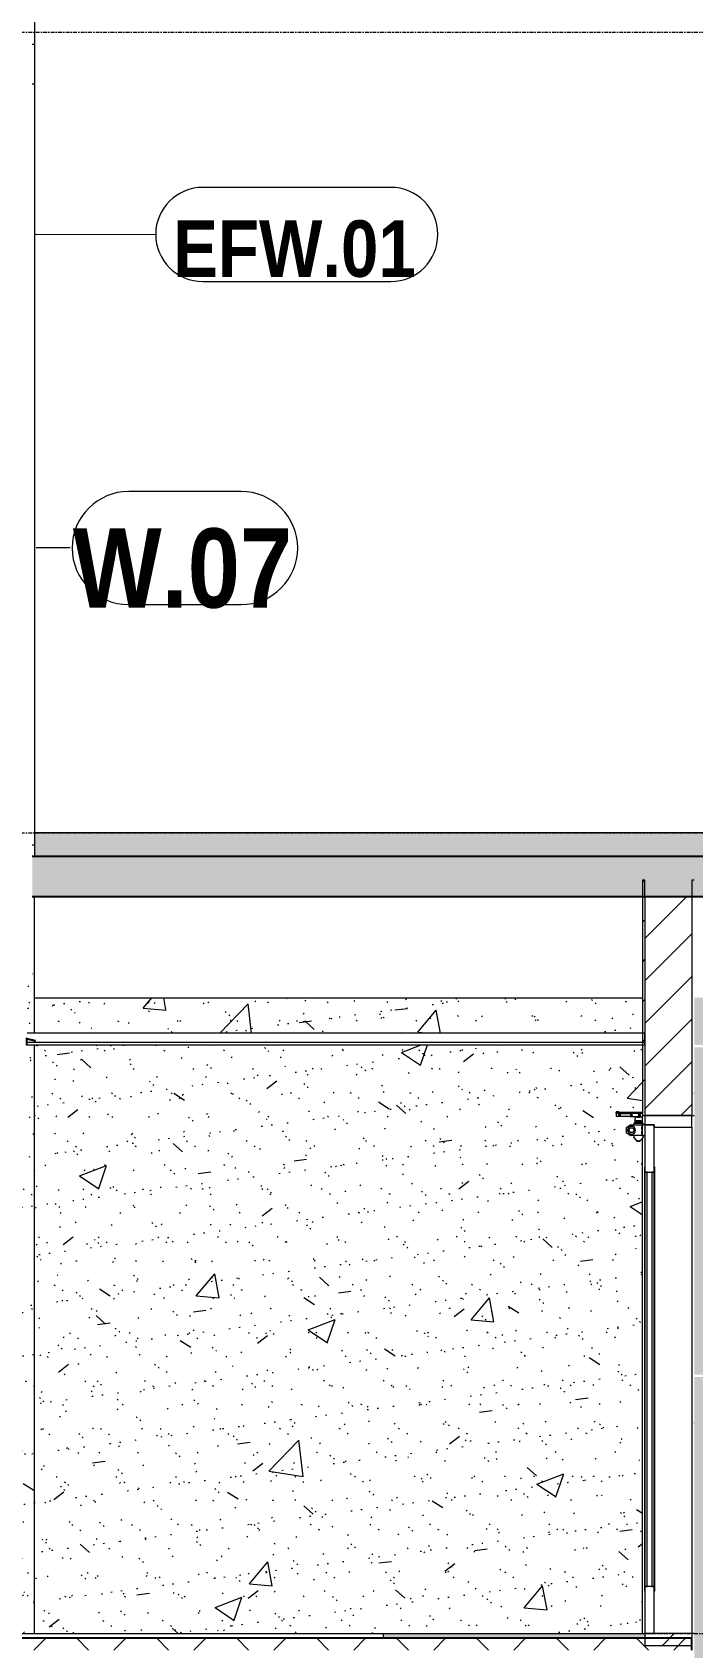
# Model space of a CAD drawing. Header units: millimetres. Extents: x 26124 to 258712, y -8723 to 35400.
# Drawn here: x 48853 to 51655, y 2140 to 9000 of the extents above; entities that cross this region are included whole.
import ezdxf

# ---------------------------------------------------------------- set-up
doc = ezdxf.new("R2010")
doc.units = ezdxf.units.MM
doc.linetypes.add('Centre', pattern=[31.75, 6.35, -4.7625, 15.875, -4.7625])
for name, color, linetype, lineweight in [('0-1', 7, 'Continuous', 5), ('A-CLNG', 13, 'Continuous', 9), ('A-CLNG-3', 13, 'Continuous', 18), ('A-CLNG-PATT-3', 13, 'Continuous', 9), ('A-DOOR', 31, 'Continuous', 9), ('A-DOOR-FRAM', 31, 'Continuous', 9), ('A-DOOR-GLAZ', 31, 'Continuous', 9), ('A-FLOR-1', 10, 'Continuous', 25), ('A-FLOR-2', 7, 'Continuous', 9), ('A-FLOR-3', 192, 'Continuous', 25), ('A-FLOR-LEVL-2', 51, 'Centre', 9), ('A-FLOR-PATT-1', 7, 'Continuous', 9), ('A-FLOR-PATT-3', 8, 'Continuous', 9), ('A-GLAZ-IDEN', 152, 'Continuous', 9), ('A-WALL', 113, 'Continuous', 9), ('A-WALL-1', 113, 'Continuous', 18), ('A-WALL-IDEN', 211, 'Continuous', 9), ('A-WALL-PATT-3', 111, 'Continuous', 5), ('A-WALL-PATT-4', 111, 'Continuous', 9), ('E-LITE-EQPM', 33, 'Continuous', 9), ('I-WALL', 2, 'Continuous', 9), ('I-WALL-3', 2, 'Continuous', 18), ('S-BEAM-3', 7, 'Continuous', 9)]:
    doc.layers.add(name, color=color, linetype=linetype, lineweight=lineweight)
doc.styles.add('Arial_B', font='arialbd.ttf', dxfattribs={"width": 0.85, "height": 240})
doc.styles.add('Arial_B_2', font='arialbd.ttf', dxfattribs={"width": 0.85, "height": 336})
pattern_1 = [(50, (80880.3, 14125), (1165.978, -102.01), [121.92, -1341.12]), (355, (80880.3, 14125), (-225.554, 1222.763), [97.536, -1072.896]), (100.451, (80977.5, 14116.5), (940.433, 1120.746), [103.616, -1139.776]), (46.184, (80880.3, 14450.1), (1734.906, -269.074), [182.88, -2011.68]), (96.636, (81024.9, 14427.7), (1519.38, 1583.536), [155.424, -1709.665]), (351.184, (80880.3, 14450.1), (1519.39, 1583.52), [146.304, -1609.344]), (21, (81042.9, 14368.8), (970.332, -654.498), [121.92, -1341.12]), (326, (81042.9, 14368.8), (395.533, 1178.804), [97.536, -1072.896]), (71.451, (81123.7, 14314.3), (1365.87, 524.296), [103.616, -1139.776]), (37.5, (80880.3, 14125), (19.767, 541.1527), [53.645, -1006.246, 53.645, -1035.507, -1076.96]), (37.5, (80880.3, 14125), (19.767, 541.1527), [-2149.043, 53.645, -1023.315]), (7.5, (80880.3, 14125), (427.646, 641.156), [53.645, -567.334, 53.645, -981.862, -410.464]), (7.5, (80880.3, 14125), (427.646, 641.156), [-1656.486, 53.645, -356.819]), (327.5, (80517.8, 14125), (867.782, -36.665), [53.645, -352.755, 53.645, -1214.323, -1682.496]), (327.5, (80517.8, 14125), (867.782, -36.665), [-1674.368, 53.645, -1628.85]), (317.5, (80355.2, 14125), (948.028, 162.731), [53.645, -474.675, 53.645, -788.416, -1194.816]), (317.5, (80355.2, 14125), (948.028, 162.731), [-1370.38, 53.645, -1141.17])]
pattern_2 = [(37.5, (80880.3, 14125), (-5.1206, 156.61216), [5.364, -118.181, 5.364, -132.812, -132.08]), (37.5, (80880.3, 14125), (-5.1206, 156.61216), [-261.722, 5.364, -126.716]), (7.5, (80880.3, 14125), (143.847, 229.3842), [5.364, -61.285, 5.364, -105.989, -42.672]), (7.5, (80880.3, 14125), (143.847, 229.3842), [-178.003, 5.364, -37.308]), (327.5, (80780.33, 14125), (253.1176, 0.4601), [5.364, -35.276, 5.364, -140.94, -191.008]), (327.5, (80780.33, 14125), (253.1176, 0.4601), [-186.944, 5.364, -185.644]), (317.5, (80780.33, 14125), (244.3381, 71.3376), [5.364, -14.956, 5.364, -90.546, -109.728]), (317.5, (80780.33, 14125), (244.3381, 71.3376), [-116.23, 5.364, -104.364])]

# ---------------------------------------------------------------- blocks, each defined once
blk = doc.blocks.new('NCV_TKTC_KET CAU_rvt-1-TKCS_MẶT CẮT 3')
at = {"layer": 'A-FLOR-PATT-1'}
h = blk.add_hatch(color=256, dxfattribs=at)
h.paths.add_polyline_path([(48852.6, 5330), (53452.6, 5330), (53452.6, 5500), (48852.6, 5500), (48852.6, 5397.5)])
h.paths.add_polyline_path([(107452.6, 5330), (112052.6, 5330), (112052.6, 5500), (107452.6, 5500), (107452.6, 5397.5)])
at = {"layer": 'A-FLOR-1'}
for p, q in [((53452.6, 5500), (48852.6, 5500)), ((48852.6, 5330), (53452.6, 5330))]:
    blk.add_line(p, q, dxfattribs=at)
at = {"layer": 'A-FLOR-2'}
for p, q in [((48852.6, 8950), (48862.6, 8950)), ((48862.6, 8780), (48852.6, 8780)), ((48852.6, 5550), (48862.5, 5550))]:
    blk.add_line(p, q, dxfattribs=at)
at = {"layer": 'S-BEAM-3'}
blk.add_line((48862.5, 4900), (51442.5, 4900), dxfattribs=at)
blk = doc.blocks.new('FD_07 - DIG_01-1800x2200-CỬA ĐI 2 CÁNH 2-2150742-TKCS_MẶT CẮT 3')
at = {"layer": 'A-DOOR'}
for p, q in [((51329, 4413.5), (51329, 4410.5)), ((51329.5, 4413.5), (51329.5, 4413.5)), ((51329.5, 4413.5), (51337.2, 4413.5)), ((51329.5, 4410.5), (51329.5, 4410.5)), ((51329.5, 4410.5), (51337.2, 4410.5)), ((51330.2, 4409.5), (51330.2, 4395.5)), ((51330.7, 4415.3), (51330.7, 4413.5)), ((51342.7, 4415.3), (51330.7, 4415.3)), ((51330.7, 4415.3), (51342.7, 4415.3)), ((51330.8, 4409.5), (51335, 4409.5)), ((51335, 4395.5), (51330.9, 4395.5)), ((51331.7, 4410.5), (51331.7, 4409.5)), ((51335, 4409.5), (51343.2, 4409.5)), ((51342.6, 4395.5), (51335, 4395.5)), ((51336.7, 4413.5), (51339.2, 4413.5)), ((51339.2, 4413.5), (51336.7, 4413.5)), ((51338.2, 4413.5), (51336.7, 4413.5)), ((51336.7, 4413.5), (51338.2, 4413.5)), ((51336.7, 4410.5), (51339.2, 4410.5)), ((51339.2, 4410.5), (51336.7, 4410.5)), ((51339.2, 4410.5), (51336.7, 4410.5)), ((51336.7, 4410.5), (51339.2, 4410.5)), ((51338.8, 4413.5), (51337.2, 4413.5)), ((51337.2, 4413.5), (51338.8, 4413.5)), ((51338.8, 4410.5), (51337.2, 4410.5)), ((51337.2, 4410.5), (51338.8, 4410.5)), ((51388.2, 4407.5), (51338.2, 4407.5)), ((51338.2, 4397.5), (51388.2, 4397.5)), ((51338.8, 4413.5), (51389.4, 4413.5)), ((51338.8, 4410.5), (51389.4, 4410.5)), ((51341.7, 4409.5), (51341.7, 4410.5)), ((51341.9, 4404.5), (51341.9, 4406.5)), ((51341.9, 4399.8), (51341.9, 4402.2)), ((51343.2, 4409.5), (51342.6, 4409.5)), ((51342.6, 4409.5), (51344.1, 4409.5)), ((51342.6, 4409.5), (51342.6, 4395.5)), ((51344.1, 4395.5), (51342.6, 4395.5)), ((51342.7, 4413.5), (51342.7, 4415.3)), ((51343.2, 4395.5), (51343.2, 4409.5)), ((51343.7, 4406.5), (51344, 4406.5)), ((51344, 4398.5), (51343.7, 4398.5)), ((51344, 4406.5), (51345.8, 4406.5)), ((51345.8, 4398.5), (51344, 4398.5)), ((51345.8, 4406.5), (51345.8, 4398.5)), ((51366, 4409.5), (51364, 4409.5)), ((51364, 4409.5), (51366, 4409.5)), ((51432, 4409.5), (51366, 4409.5)), ((51392.8, 4408.5), (51388.2, 4408.5)), ((51388.2, 4396.5), (51392.8, 4396.5)), ((51389.4, 4413.5), (51390.4, 4413.5)), ((51389.4, 4410.5), (51390.4, 4410.5)), ((51390.4, 4413.5), (51416, 4413.5)), ((51390.4, 4410.5), (51416, 4410.5)), ((51392.8, 4395.5), (51420.9, 4395.5)), ((51440.9, 4393), (51410.9, 4393)), ((51420.9, 4393), (51415.2, 4393)), ((51416, 4413.5), (51417.2, 4413.5)), ((51416, 4410.5), (51417.2, 4410.5)), ((51416.5, 4413.5), (51417, 4413.5)), ((51417, 4413.5), (51416.5, 4413.5)), ((51416.5, 4410.5), (51417, 4410.5)), ((51417, 4410.5), (51416.5, 4410.5)), ((51417.2, 4413.5), (51442.6, 4413.5)), ((51417.2, 4410.5), (51442.6, 4410.5)), ((51420.5, 4395.7), (51420.5, 4393)), ((51424.6, 4393), (51420.5, 4393)), ((51420.5, 4393), (51420.7, 4393)), ((51421.2, 4393), (51422.1, 4393)), ((51421.7, 4395.7), (51421.7, 4392.3)), ((51422.1, 4393), (51421.7, 4393)), ((51421.7, 4393), (51424.8, 4393)), ((51424.2, 4409), (51428.2, 4409)), ((51428.2, 4396), (51424.2, 4396)), ((51431.5, 4393), (51424.6, 4393)), ((51424.8, 4393), (51430.4, 4393)), ((51426, 4409), (51427.9, 4409)), ((51427.9, 4396), (51426, 4396)), ((51427.9, 4409), (51429.8, 4409)), ((51429.8, 4396), (51427.9, 4396)), ((51429.5, 4409), (51428.1, 4409)), ((51428.1, 4396), (51428.1, 4409)), ((51428.1, 4396), (51429.5, 4396)), ((51428.2, 4409), (51429.3, 4409)), ((51428.2, 4396), (51428.2, 4409)), ((51429.9, 4409), (51429.2, 4409)), ((51429.8, 4409), (51433.3, 4409)), ((51429.8, 4396), (51429.8, 4409)), ((51433.3, 4396), (51429.8, 4396)), ((51430.4, 4393), (51429.9, 4393)), ((51430.3, 4392.7), (51430.3, 4409)), ((51436.8, 4393), (51431.1, 4393)), ((51431.3, 4393), (51431.5, 4393)), ((51431.5, 4393), (51431.5, 4409)), ((51432, 4409.5), (51434, 4409.5)), ((51434, 4409.5), (51432, 4409.5)), ((51434, 4396), (51434, 4409)), ((51375.2, 4325.7), (51375.2, 4349.3)), ((51376.2, 4351.1), (51391.7, 4359.7)), ((51391.7, 4315.3), (51376.2, 4323.9)), ((51384.6, 4337.5), (51390.4, 4347.5)), ((51390.4, 4327.5), (51384.6, 4337.5)), ((51390.4, 4347.5), (51401.9, 4347.5)), ((51401.9, 4327.5), (51390.4, 4327.5)), ((51392.7, 4360), (51436.8, 4360)), ((51401.9, 4347.5), (51407.7, 4337.5)), ((51407.7, 4337.5), (51401.9, 4327.5)), ((51405.9, 4367), (51405.9, 4360)), ((51408.6, 4367), (51405.9, 4367)), ((51405.9, 4367), (51420.4, 4367)), ((51410.9, 4379.6), (51410.9, 4387.9)), ((51410.9, 4371), (51410.9, 4377)), ((51410.9, 4377), (51425.9, 4377)), ((51425.9, 4371), (51410.9, 4371)), ((51415.5, 4379), (51422.8, 4379)), ((51415.5, 4377), (51415.5, 4379)), ((51415.5, 4369), (51415.5, 4371)), ((51419.1, 4369), (51415.5, 4369)), ((51416.5, 4369), (51416.5, 4367)), ((51417.7, 4369), (51416.5, 4369)), ((51416.5, 4369), (51416.8, 4369)), ((51416.8, 4369), (51417.7, 4369)), ((51423.2, 4369), (51419.1, 4369)), ((51419.1, 4369), (51423.2, 4369)), ((51422.8, 4369), (51419.1, 4369)), ((51420.4, 4367), (51445, 4367)), ((51422.8, 4379), (51432.8, 4379)), ((51422.8, 4377), (51422.8, 4379)), ((51422.8, 4369), (51422.8, 4371)), ((51427.8, 4369), (51422.8, 4369)), ((51423.2, 4369), (51427.8, 4369)), ((51427.8, 4369), (51423.2, 4369)), ((51425.9, 4377), (51440.9, 4377)), ((51440.9, 4371), (51425.9, 4371)), ((51427.8, 4369), (51431.9, 4369)), ((51434.2, 4369), (51427.8, 4369)), ((51432.8, 4369), (51427.8, 4369)), ((51431.9, 4369), (51434.5, 4369)), ((51432.8, 4379), (51435.5, 4379)), ((51432.8, 4377), (51432.8, 4379)), ((51432.8, 4369), (51432.8, 4371)), ((51434.2, 4369), (51432.8, 4369)), ((51434.5, 4369), (51434.2, 4369)), ((51435.5, 4369), (51434.2, 4369)), ((51434.5, 4367), (51434.5, 4369)), ((51435.5, 4377), (51435.5, 4379)), ((51435.5, 4369), (51435.5, 4371)), ((51436.8, 4360), (51439.8, 4360)), ((51445, 4360), (51439.3, 4360)), ((51439.8, 4360), (51440.9, 4360)), ((51440.9, 4387.9), (51440.9, 4379.6)), ((51440.9, 4377), (51440.9, 4371)), ((51452.5, 4360), (51440.9, 4360)), ((51441.2, 4357), (51441.2, 4318)), ((51445, 4367), (51442.4, 4367)), ((51442.4, 4360), (51445, 4360)), ((51445, 4360), (51445, 4367)), ((51452.5, 4360), (51452.5, 4160)), ((51492.5, 4360), (51452.5, 4360)), ((51492.5, 4160), (51492.5, 4360)), ((51436.8, 4315), (51392.7, 4315)), ((51406, 4315), (51406, 4307.4)), ((51406.3, 4306.7), (51419.2, 4291.3)), ((51420, 4292), (51421.8, 4292)), ((51421.8, 4292), (51420, 4292)), ((51429, 4291), (51422, 4291)), ((51422, 4291), (51429, 4291)), ((51429.2, 4292), (51431, 4292)), ((51431, 4292), (51429.2, 4292)), ((51431.8, 4291.3), (51444.7, 4306.7)), ((51439.8, 4315), (51436.8, 4315)), ((51439.3, 4315), (51445, 4315)), ((51440.9, 4315), (51439.8, 4315)), ((51440.9, 4315), (51452.5, 4315)), ((51445, 4315), (51444.3, 4315)), ((51445, 4307.4), (51445, 4315)), ((51452.5, 4180), (51450.5, 4180)), ((51450.5, 4180), (51450.5, 4160)), ((51450.5, 4160), (51452.5, 4160)), ((51450.5, 4160), (51450.5, 2400)), ((51452.5, 4160), (51452.5, 4180)), ((51452.5, 4160), (51492.5, 4160)), ((51494.5, 4180), (51492.5, 4180)), ((51492.5, 4180), (51492.5, 4160)), ((51492.5, 4160), (51494.5, 4160)), ((51494.5, 4160), (51494.5, 4180)), ((51494.5, 2400), (51494.5, 4160)), ((51452.5, 2400), (51450.5, 2400)), ((51450.5, 2400), (51450.5, 2380)), ((51450.5, 2380), (51452.5, 2380)), ((51452.5, 2400), (51452.5, 2200)), ((51492.5, 2400), (51452.5, 2400)), ((51452.5, 2380), (51452.5, 2400)), ((51492.5, 2200), (51492.5, 2400)), ((51494.5, 2400), (51492.5, 2400)), ((51492.5, 2400), (51492.5, 2380)), ((51492.5, 2380), (51494.5, 2380)), ((51494.5, 2380), (51494.5, 2400)), ((51452.5, 2200), (51492.5, 2200))]:
    blk.add_line(p, q, dxfattribs=at)
at = {"layer": 'A-DOOR', "flags": 128}
for points in [[(51345.8, 4406.5), (51346.6, 4406), (51347.2, 4405.4), (51347.8, 4404.7), (51348.2, 4404), (51348.4, 4403.3), (51348.5, 4402.5)], [(51348.5, 4402.5), (51348.4, 4401.7), (51348.2, 4401), (51347.8, 4400.3), (51347.2, 4399.6), (51346.6, 4399), (51345.8, 4398.5)], [(51441.2, 4357), (51441.1, 4357.7), (51441.1, 4358.3), (51441.1, 4358.9), (51441.1, 4359.3), (51441, 4359.7), (51440.9, 4359.9), (51440.9, 4360)], [(51440.9, 4359.9), (51441, 4359.7), (51441.1, 4359.3), (51441.1, 4358.9), (51441.1, 4358.3), (51441.1, 4357.7), (51441.2, 4357)], [(51406.3, 4306.7), (51406.2, 4306.7), (51406.2, 4306.8), (51406.2, 4306.8), (51406.2, 4306.8), (51406.1, 4306.9), (51406.1, 4306.9), (51406.1, 4307), (51406.1, 4307), (51406.1, 4307), (51406, 4307.1), (51406, 4307.1), (51406, 4307.2), (51406, 4307.2), (51406, 4307.3), (51406, 4307.3), (51406, 4307.3), (51406, 4307.4), (51406, 4307.4)], [(51419.9, 4291), (51419.9, 4291), (51419.8, 4291), (51419.8, 4291), (51419.8, 4291), (51419.7, 4291), (51419.7, 4291), (51419.7, 4291), (51419.6, 4291), (51419.6, 4291.1), (51419.6, 4291.1), (51419.5, 4291.1), (51419.5, 4291.1), (51419.5, 4291.1), (51419.4, 4291.1), (51419.4, 4291.2), (51419.4, 4291.2), (51419.3, 4291.2), (51419.3, 4291.2), (51419.3, 4291.3), (51419.3, 4291.3), (51419.2, 4291.3), (51419.2, 4291.3)], [(51431.1, 4291), (51431.1, 4291), (51431, 4291), (51431, 4291), (51431, 4291), (51431, 4291), (51430.9, 4291), (51430.9, 4291), (51430.8, 4291), (51430.7, 4291), (51430.6, 4291), (51430.5, 4291), (51430.4, 4291), (51430.3, 4291), (51430.2, 4291), (51430.1, 4291), (51430, 4291), (51429.8, 4291), (51429.7, 4291), (51429.5, 4291), (51429.4, 4291), (51429.2, 4291), (51429, 4291), (51428.9, 4291), (51428.7, 4291), (51428.5, 4291), (51428.3, 4291), (51428.1, 4291), (51427.9, 4291), (51427.7, 4291), (51427.5, 4291), (51427.3, 4291), (51427.1, 4291), (51426.9, 4291), (51426.7, 4291), (51426.4, 4291), (51426.2, 4291), (51426, 4291), (51425.8, 4291), (51425.6, 4291), (51425.3, 4291), (51425.1, 4291), (51424.9, 4291), (51424.7, 4291), (51424.4, 4291), (51424.2, 4291), (51424, 4291), (51423.8, 4291), (51423.6, 4291), (51423.4, 4291), (51423.2, 4291), (51423, 4291), (51422.8, 4291), (51422.6, 4291), (51422.4, 4291), (51422.2, 4291), (51422, 4291), (51421.9, 4291), (51421.7, 4291), (51421.5, 4291), (51421.4, 4291), (51421.2, 4291), (51421.1, 4291), (51421, 4291), (51420.8, 4291), (51420.7, 4291), (51420.6, 4291), (51420.5, 4291), (51420.4, 4291), (51420.3, 4291), (51420.2, 4291), (51420.2, 4291), (51420.1, 4291), (51420.1, 4291), (51420, 4291), (51420, 4291), (51419.9, 4291), (51419.9, 4291), (51419.9, 4291)], [(51419.9, 4291), (51419.9, 4291), (51419.9, 4291), (51420, 4291), (51420, 4291), (51420, 4291), (51420.1, 4291), (51420.1, 4291), (51420.2, 4291), (51420.3, 4291), (51420.4, 4291), (51420.4, 4291), (51420.5, 4291), (51420.7, 4291), (51420.8, 4291), (51420.9, 4291), (51421, 4291), (51421.2, 4291), (51421.3, 4291), (51421.5, 4291), (51421.6, 4291), (51421.8, 4291), (51421.9, 4291), (51422.1, 4291), (51422.3, 4291), (51422.5, 4291), (51422.7, 4291), (51422.9, 4291), (51423.1, 4291), (51423.3, 4291), (51423.5, 4291), (51423.7, 4291), (51423.9, 4291), (51424.1, 4291), (51424.3, 4291), (51424.5, 4291), (51424.8, 4291), (51425, 4291), (51425.2, 4291), (51425.4, 4291), (51425.7, 4291), (51425.9, 4291), (51426.1, 4291), (51426.3, 4291), (51426.5, 4291), (51426.8, 4291), (51427, 4291), (51427.2, 4291), (51427.4, 4291), (51427.6, 4291), (51427.8, 4291), (51428, 4291), (51428.2, 4291), (51428.4, 4291), (51428.6, 4291), (51428.8, 4291), (51429, 4291), (51429.1, 4291), (51429.3, 4291), (51429.4, 4291), (51429.6, 4291), (51429.8, 4291), (51429.9, 4291), (51430, 4291), (51430.2, 4291), (51430.3, 4291), (51430.4, 4291), (51430.5, 4291), (51430.6, 4291), (51430.7, 4291), (51430.7, 4291), (51430.8, 4291), (51430.9, 4291), (51430.9, 4291), (51431, 4291), (51431, 4291), (51431, 4291), (51431.1, 4291), (51431.1, 4291)], [(51431.8, 4291.3), (51431.7, 4291.3), (51431.7, 4291.3), (51431.7, 4291.2), (51431.7, 4291.2), (51431.6, 4291.2), (51431.6, 4291.2), (51431.6, 4291.2), (51431.5, 4291.1), (51431.5, 4291.1), (51431.5, 4291.1), (51431.4, 4291.1), (51431.4, 4291.1), (51431.4, 4291.1), (51431.3, 4291), (51431.3, 4291), (51431.3, 4291), (51431.2, 4291), (51431.2, 4291), (51431.2, 4291), (51431.1, 4291), (51431.1, 4291), (51431.1, 4291)], [(51441.2, 4318), (51441.1, 4317.3), (51441.1, 4316.7), (51441.1, 4316.1), (51441.1, 4315.7), (51441, 4315.3), (51440.9, 4315.1)], [(51440.9, 4315), (51440.9, 4315.1), (51441, 4315.3), (51441.1, 4315.7), (51441.1, 4316.1), (51441.1, 4316.7), (51441.1, 4317.3), (51441.2, 4318)], [(51445, 4307.4), (51445, 4307.4), (51445, 4307.3), (51445, 4307.3), (51445, 4307.2), (51445, 4307.2), (51445, 4307.1), (51444.9, 4307.1), (51444.9, 4307.1), (51444.9, 4307), (51444.9, 4307), (51444.9, 4306.9), (51444.9, 4306.9), (51444.8, 4306.9), (51444.8, 4306.8), (51444.8, 4306.8), (51444.8, 4306.7), (51444.7, 4306.7), (51444.7, 4306.7)]]:
    blk.add_lwpolyline(points, dxfattribs=at)
at = {"layer": 'A-DOOR'}
for centre, radius, start, end in [((51377.2, 4349.3), 2, 119.19749, 180), ((51377.2, 4325.7), 2, 180, 240.80251), ((51396.2, 4337.5), 17, 0, 180), ((51396.2, 4337.5), 17, 180, 0), ((51396.2, 4337.5), 16.5, 0, 180), ((51396.2, 4337.5), 16.5, 180, 0), ((51392.7, 4358), 2, 90, 119.19749), ((51396.2, 4337.5), 17, 60, 75), ((51396.2, 4337.5), 17, 285, 300), ((51392.7, 4317), 2, 240.80251, 270)]:
    blk.add_arc(centre, radius, start, end, dxfattribs=at)
for centre, major_axis, ratio, start_param, end_param in [((51339, 4402.5), (0, 5), 0.965835, 5.402701, 5.632805), ((51339, 4402.5), (0, 5), 0.965835, 3.791973, 4.022077), ((51342.8, 4402.5), (0, 2.5), 0.259156, 1.832596, 2.879793), ((51342.8, 4402.5), (0, 2.5), 0.259156, 1.832596, 2.879793), ((51342.2, 4402.5), (0, 7), 0.259156, 6.021386, 6.283185), ((51342.2, 4402.5), (0, 7), 0.259156, 3.141593, 3.403392), ((51344.1, 4402.5), (0, 7), 0.259156, 4.712389, 6.283185), ((51344.7, 4402.5), (0, 2.5), 0.259156, 4.712389, 7.853982), ((51344.7, 4402.5), (0, 2.5), 0.259156, 1.570796, 4.712389), ((51344.1, 4402.5), (0, 7), 0.259156, 3.141593, 4.712389), ((51388.2, 4402.5), (0, 6), 0.965835, 4.712389, 6.806784), ((51388.2, 4402.5), (0, 6), 0.965835, 2.617994, 4.712389), ((51388.2, 4402.5), (0, 5), 0.965835, 4.712389, 6.544985), ((51388.2, 4402.5), (0, 5), 0.965835, 2.879793, 4.712389), ((51392.8, 4402.5), (0, 7), 0.965835, 4.712389, 7.068583), ((51392.8, 4402.5), (0, 7), 0.965835, 2.356194, 4.712389), ((51392.8, 4402.5), (0, 6), 0.965835, 4.712389, 6.806784), ((51392.8, 4402.5), (0, 6), 0.965835, 2.617994, 4.712389), ((51410.9, 4381), (0, 12), 0.000349, 0, 0.959931), ((51420.9, 4402.5), (0, 7), 0.965835, 5.776005, 6.536775), ((51420.9, 4402.5), (0, 7), 0.965835, 2.888003, 3.648773), ((51426.5, 4402.5), (0, 6.79), 0.259156, 0.291061, 0.547008), ((51426.5, 4402.5), (0, 6.79), 0.259156, 2.594585, 2.850532), ((51428.4, 4402.5), (0, 6.79), 0.259156, 0.291061, 1.058902), ((51428.4, 4402.5), (0, 6.79), 0.259156, 2.082691, 2.850532), ((51428.2, 4402.5), (0, 2.5), 0.259156, 4.712389, 7.853982), ((51428.2, 4402.5), (0, 2.5), 0.259156, 1.570796, 4.712389), ((51440.9, 4381), (0, 12), 0.000349, 0, 0.959931), ((51410.9, 4383), (0, 6), 0.000349, 3.141593, 4.101524), ((51440.9, 4383), (0, 6), 0.000349, 3.141593, 4.101524)]:
    blk.add_ellipse(centre, major_axis=major_axis, ratio=ratio, start_param=start_param, end_param=end_param, dxfattribs=at)
for points, knots in [([(51427.1, 4402.5), (51427.1, 4402.8), (51427.1, 4403.2), (51427.1, 4403.7), (51427, 4404), (51426.9, 4404.4), (51426.9, 4404.8), (51426.8, 4405), (51426.7, 4405.3), (51426.7, 4405.4), (51426.6, 4405.6), (51426.5, 4405.8), (51426.4, 4406.1), (51426.3, 4406.3), (51426.2, 4406.5), (51426.1, 4406.7), (51426, 4406.8), (51425.9, 4407), (51425.7, 4407.3), (51425.5, 4407.5), (51425.2, 4407.8), (51424.8, 4408.2), (51424.4, 4408.5), (51424.2, 4408.6)], [0, 0, 0, 0, 0.1, 0.15, 0.2, 0.25, 0.3, 0.35, 0.375, 0.4, 0.425, 0.45, 0.5, 0.55, 0.575, 0.6, 0.625, 0.65, 0.7, 0.75, 0.8, 0.9, 1, 1, 1, 1]), ([(51424.2, 4396.4), (51424.4, 4396.5), (51424.8, 4396.8), (51425.2, 4397.2), (51425.5, 4397.5), (51425.7, 4397.7), (51425.9, 4398), (51426, 4398.2), (51426.1, 4398.3), (51426.2, 4398.5), (51426.3, 4398.7), (51426.4, 4398.9), (51426.5, 4399.2), (51426.6, 4399.4), (51426.7, 4399.6), (51426.7, 4399.7), (51426.8, 4400), (51426.9, 4400.2), (51426.9, 4400.6), (51427, 4401), (51427.1, 4401.3), (51427.1, 4401.8), (51427.1, 4402.2), (51427.1, 4402.5)], [0, 0, 0, 0, 0.1, 0.2, 0.25, 0.3, 0.35, 0.375, 0.4, 0.425, 0.45, 0.5, 0.55, 0.575, 0.6, 0.625, 0.65, 0.7, 0.75, 0.8, 0.85, 0.9, 1, 1, 1, 1]), ([(51440.9, 4347), (51440.9, 4348.2), (51440.9, 4350), (51440.7, 4351.9), (51440.6, 4352.9), (51440.5, 4353.5), (51440.3, 4353.7), (51440.2, 4353.4), (51440, 4352.6), (51439.9, 4351.4), (51439.8, 4350.4), (51439.8, 4349.9)], [0, 0, 0, 0, 0.2, 0.3, 0.4, 0.5, 0.6, 0.7, 0.8, 0.9, 1, 1, 1, 1]), ([(51439.8, 4349.9), (51439.9, 4351), (51440, 4352.3), (51440.2, 4353.4), (51440.3, 4353.7), (51440.5, 4353.5), (51440.6, 4352.9), (51440.7, 4351.9), (51440.8, 4350.5), (51440.9, 4348.8), (51440.9, 4347.6), (51440.9, 4347)], [0, 0, 0, 0, 0.2, 0.3, 0.4, 0.5, 0.6, 0.7, 0.8, 0.9, 1, 1, 1, 1]), ([(51439.8, 4344.1), (51439.9, 4343), (51440, 4341.7), (51440.2, 4340.6), (51440.3, 4340.3), (51440.5, 4340.5), (51440.6, 4341.1), (51440.7, 4342.1), (51440.8, 4343.5), (51440.9, 4345.2), (51440.9, 4346.4), (51440.9, 4347)], [0, 0, 0, 0, 0.2, 0.3, 0.4, 0.5, 0.6, 0.7, 0.8, 0.9, 1, 1, 1, 1]), ([(51440.9, 4347), (51440.9, 4345.8), (51440.9, 4344), (51440.7, 4342.1), (51440.6, 4341.1), (51440.5, 4340.5), (51440.3, 4340.3), (51440.2, 4340.6), (51440, 4341.4), (51439.9, 4342.6), (51439.8, 4343.6), (51439.8, 4344.1)], [0, 0, 0, 0, 0.2, 0.3, 0.4, 0.5, 0.6, 0.7, 0.8, 0.9, 1, 1, 1, 1]), ([(51440.9, 4328), (51440.9, 4329.2), (51440.9, 4331), (51440.7, 4332.9), (51440.6, 4333.9), (51440.5, 4334.5), (51440.3, 4334.7), (51440.2, 4334.4), (51440, 4333.6), (51439.9, 4332.4), (51439.8, 4331.4), (51439.8, 4330.9)], [0, 0, 0, 0, 0.2, 0.3, 0.4, 0.5, 0.6, 0.7, 0.8, 0.9, 1, 1, 1, 1]), ([(51439.8, 4330.9), (51439.9, 4332), (51440, 4333.3), (51440.2, 4334.4), (51440.3, 4334.7), (51440.5, 4334.5), (51440.6, 4333.9), (51440.7, 4332.9), (51440.8, 4331.5), (51440.9, 4329.8), (51440.9, 4328.6), (51440.9, 4328)], [0, 0, 0, 0, 0.2, 0.3, 0.4, 0.5, 0.6, 0.7, 0.8, 0.9, 1, 1, 1, 1]), ([(51439.8, 4325.1), (51439.9, 4324), (51440, 4322.7), (51440.2, 4321.6), (51440.3, 4321.3), (51440.5, 4321.5), (51440.6, 4322.1), (51440.7, 4323.1), (51440.8, 4324.5), (51440.9, 4326.2), (51440.9, 4327.4), (51440.9, 4328)], [0, 0, 0, 0, 0.2, 0.3, 0.4, 0.5, 0.6, 0.7, 0.8, 0.9, 1, 1, 1, 1]), ([(51440.9, 4328), (51440.9, 4326.8), (51440.9, 4325), (51440.7, 4323.1), (51440.6, 4322.1), (51440.5, 4321.5), (51440.3, 4321.3), (51440.2, 4321.6), (51440, 4322.4), (51439.9, 4323.6), (51439.8, 4324.6), (51439.8, 4325.1)], [0, 0, 0, 0, 0.2, 0.3, 0.4, 0.5, 0.6, 0.7, 0.8, 0.9, 1, 1, 1, 1])]:
    blk.add_open_spline(points, degree=3, knots=knots, dxfattribs=at)
for points in [[(51439.8, 4349.9), (51439.8, 4349.4), (51439.8, 4349), (51439.7, 4348.5)], [(51439.7, 4347), (51439.7, 4347.5), (51439.7, 4348.5), (51439.8, 4349.4), (51439.8, 4349.9)], [(51439.8, 4344.1), (51439.8, 4344.6), (51439.7, 4345.5), (51439.7, 4346.5), (51439.7, 4347)], [(51439.7, 4345.5), (51439.8, 4345), (51439.8, 4344.6), (51439.8, 4344.1)], [(51439.8, 4330.9), (51439.8, 4330.4), (51439.8, 4330), (51439.7, 4329.5)], [(51439.7, 4328), (51439.7, 4328.5), (51439.7, 4329.5), (51439.8, 4330.4), (51439.8, 4330.9)], [(51439.8, 4325.1), (51439.8, 4325.6), (51439.7, 4326.5), (51439.7, 4327.5), (51439.7, 4328)], [(51439.7, 4326.5), (51439.8, 4326), (51439.8, 4325.6), (51439.8, 4325.1)]]:
    blk.add_open_spline(points, degree=3, dxfattribs=at)
at = {"layer": 'A-DOOR-FRAM'}
for p, q in [((51652.5, 4400), (51452.5, 4400)), ((51452.5, 4400), (51452.5, 4360)), ((51652.5, 4350), (51652.5, 4400)), ((51452.5, 4360), (51492.5, 4360)), ((51492.5, 4360), (51492.5, 4350)), ((51492.5, 4350), (51652.5, 4350)), ((51652.5, 4350), (51652.5, 2200))]:
    blk.add_line(p, q, dxfattribs=at)
at = {"layer": 'A-DOOR-GLAZ'}
for p, q in [((51462.5, 4160), (51452.5, 4160)), ((51452.5, 4160), (51452.5, 2400)), ((51462.5, 2400), (51462.5, 4160)), ((51492.5, 4160), (51482.5, 4160)), ((51482.5, 4160), (51482.5, 2400)), ((51492.5, 2400), (51492.5, 4160)), ((51452.5, 2400), (51462.5, 2400)), ((51482.5, 2400), (51492.5, 2400))]:
    blk.add_line(p, q, dxfattribs=at)
blk = doc.blocks.new('LIC_06-ĐÈN LED TRÒN DOWNLIGHT_ P_18W - LIC_06-ĐÈN LED TRÒN DOWNLIGHT_ P_18W - ÁNH SÁNG 6000K-1339139-TKCS_MẶT CẮT 3')
at = {"layer": 'E-LITE-EQPM'}
for p, q in [((46274.2, 4727.2), (46238.2, 4719)), ((46238.2, 4719), (46238.9, 4716)), ((46238.9, 4716), (46274, 4724.1)), ((46274.6, 4723.5), (46274.6, 4700)), ((46274.6, 4700), (46277.6, 4700)), ((46277.6, 4700), (46277.6, 4723.5)), ((46427.6, 4723.5), (46427.6, 4700)), ((46427.6, 4700), (46430.6, 4700)), ((46430.6, 4700), (46430.6, 4723.5)), ((46466.9, 4719), (46430.9, 4727.2)), ((46431.1, 4724.1), (46466.2, 4716)), ((46466.2, 4716), (46466.9, 4719))]:
    blk.add_line(p, q, dxfattribs=at)
for centre, radius, start, end in [((46276.7, 4726.2), 3.47, 218.39393, 231.60607), ((46276.1, 4725.5), 2.5, 306.82664, 137.56728), ((46429.1, 4725.5), 2.5, 42.43272, 233.17336), ((46428.4, 4726.2), 3.47, 308.39393, 321.60607)]:
    blk.add_arc(centre, radius, start, end, dxfattribs=at)
blk = doc.blocks.new('SSA-WINDOW TAG - 10-2062020-TKCS_MẶT CẮT 3')
at = {"layer": 'A-GLAZ-IDEN'}
for p, q in [((49739.5, 7049.9), (49262, 7049.9)), ((49262, 6569.9), (49739.5, 6569.9))]:
    blk.add_line(p, q, dxfattribs=at)
for centre, start, end in [((49262, 6809.9), 90, 270), ((49739.5, 6809.9), 270, 90)]:
    blk.add_arc(centre, 240, start, end, dxfattribs=at)
blk = doc.blocks.new('CTL_WALL TAG NO MARK - 10-2062273-TKCS_MẶT CẮT 3')
at = {"layer": 'A-WALL-IDEN'}
for p, q in [((32060, 30269.7), (31262.5, 30269.7)), ((31262.5, 29869.7), (32060, 29869.7))]:
    blk.add_line(p, q, dxfattribs=at)
for centre, start, end in [((31262.5, 30069.7), 90, 270), ((32060, 30069.7), 270, 90)]:
    blk.add_arc(centre, 200, start, end, dxfattribs=at)

msp = doc.modelspace()

# ---------------------------------------------------------------- hatches: boundary and pattern name
at = {"layer": 'A-CLNG-PATT-3'}
h = msp.add_hatch(dxfattribs=at)
h.set_pattern_fill('FP_4', color=256, style=0, pattern_type=2)
h.set_pattern_definition([(0, (80880.3, 14125), (1300.48, 325.12), [53.645, -921.715, 53.645, -6123.635]), (0, (80880.3, 14125), (1300.48, 325.12), [-1029.005, -921.715, 53.645, -1897.075, -3251.2]), (0, (80880.3, 14125), (1300.48, 325.12), [-3901.44, 53.645, -921.715, 53.645, -2222.195]), (0, (80880.3, 14125), (1300.48, 325.12), [-4930.445, -596.595, 53.645, -1571.955]), (120, (81367.98, 14287.56), (-931.8022, 963.6887), [53.645, -921.715, -6177.28]), (120, (81367.98, 14287.56), (-931.8022, 963.6887), [-975.36, 53.645, -921.715, -5201.92]), (120, (81367.98, 14287.56), (-931.8022, 963.6887), [-1950.72, 53.645, -1897.075, -3251.2]), (120, (81367.98, 14287.56), (-931.8022, 963.6887), [-3901.44, 53.645, -921.715, -2275.84]), (120, (81367.98, 14287.56), (-931.8022, 963.6887), [-4876.8, 53.645, -596.595, -1625.6]), (120, (81367.98, 14287.56), (-931.8022, 963.6887), [-5527.04, 53.645, -1571.955]), (240, (81530.54, 14937.8), (-368.6778, -1288.8087), [53.645, -921.715, -6177.28]), (240, (81530.54, 14937.8), (-368.6778, -1288.8087), [-975.36, 53.645, -921.715, -5201.92]), (240, (81530.54, 14937.8), (-368.6778, -1288.8087), [-1950.72, 53.645, -1897.075, -3251.2]), (240, (81530.54, 14937.8), (-368.6778, -1288.8087), [-3901.44, 53.645, -921.715, -2275.84]), (240, (81530.54, 14937.8), (-368.6778, -1288.8087), [-4876.8, 53.645, -596.595, -1625.6]), (240, (81530.54, 14937.8), (-368.6778, -1288.8087), [-5527.04, 53.645, -1571.955])])
h.paths.add_polyline_path([(42052.6, 4700), (46274.6, 4700), (46274.6, 4710), (42052.6, 4710)])
h.paths.add_polyline_path([(51452.5, 4700), (51452.5, 4710), (48830.6, 4710), (48830.6, 4700), (51214.8, 4700)])
h.paths.add_polyline_path([(48674.6, 4700), (48674.6, 4710), (46430.6, 4710), (46430.6, 4700), (47966.1, 4700)])
at = {"layer": 'A-FLOR-PATT-3'}
h = msp.add_hatch(dxfattribs=at)
h.set_pattern_fill('FP_8', color=256, style=0, pattern_type=2)
h.set_pattern_definition([(45, (80880.3, 14125), (-169.7056, 169.7056), []), (135, (80880.3, 14125), (-169.7056, -169.7056), [])])
h.paths.add_polyline_path([(51652.5, 2130), (51652.5, 2180), (42052.6, 2180), (42052.6, 2150), (48852.6, 2150), (48852.6, 2130), (51620.9, 2130)])
h.paths.add_polyline_path([(109252.6, 2130), (112052.6, 2130), (112052.6, 2150), (118852.5, 2150), (118852.5, 2180), (109252.6, 2180)])
at = {"layer": 'A-WALL-PATT-3'}
h = msp.add_hatch(color=256, dxfattribs=at)
h.paths.add_polyline_path([(51662.5, 2200), (54652.6, 2200), (54652.6, 3290), (51662.5, 3290), (51662.5, 3100), (51658.5, 3100), (51658.5, 3090), (51662.5, 3090), (51662.5, 2407.6)])
h.paths.add_polyline_path([(52839.1, 3300), (54652.6, 3300), (54652.6, 4690), (51662.5, 4690), (51662.5, 4500), (51658.5, 4500), (51658.6, 4490), (51662.5, 4490), (51662.5, 3300)])
h.paths.add_polyline_path([(51662.5, 4700), (54652.6, 4700), (54652.6, 5600), (48862.6, 5600), (48862.5, 5500), (53452.6, 5500), (53452.6, 5330), (53052.6, 5330), (53052.6, 4900), (51662.5, 4900), (51662.5, 4799.5)])
h = msp.add_hatch(color=256, dxfattribs=at)
h.paths.add_polyline_path([(54652.6, 2000), (54652.6, 2200), (51662.5, 2200), (51662.5, 2000), (54463.5, 2000)])
h.paths.add_polyline_path([(50773.5, 2180), (51452.5, 2180), (51452.5, 2200), (50342.5, 2200), (50342.5, 2180), (50602.6, 2180)])
at = {"layer": 'A-WALL-PATT-4'}
h = msp.add_hatch(dxfattribs=at)
h.set_pattern_fill('FP_5', color=256, style=0, pattern_type=2)
h.set_pattern_definition([(45, (80880.3, 14125), (-84.8528, 84.8528), [])])
h.paths.add_polyline_path([(51452.5, 4400), (51452.5, 5400), (51442.5, 5400), (51442.5, 4400)])
h = msp.add_hatch(dxfattribs=at)
h.set_pattern_fill('FP_6', color=256, style=0, pattern_type=2)
h.set_pattern_definition(pattern_1)
h.paths.add_polyline_path([(44452.6, 2200), (44722.6, 2200), (44722.6, 4700), (44452.6, 4700), (44452.6, 2407.6)])
h.paths.add_polyline_path([(46822.6, 2200), (46822.6, 4700), (46482.6, 4700), (46482.6, 2200), (46747.8, 2200)])
h.paths.add_polyline_path([(48778.2, 2200), (48862.5, 2200), (48862.5, 4700), (48582.6, 4700), (48582.6, 2200)])
h.paths.add_polyline_path([(48686.4, 4750), (48862.5, 4750), (48862.5, 5330), (48852.6, 5330), (48852.5, 4950), (48552.6, 4950), (48552.6, 5350), (44752.6, 5350), (44752.6, 4950), (44452.6, 4950), (44452.6, 4750), (44722.6, 4750), (44722.6, 4780), (45210.1, 4780), (45210.1, 4787.5), (45195.1, 4787.5), (45192.6, 4784), (45192.6, 4790), (45212.6, 4790), (45212.6, 4780), (45810.1, 4780), (45810.1, 4787.5), (45795.1, 4787.5), (45792.6, 4784), (45792.6, 4790), (45812.6, 4790), (45812.6, 4780), (46410.1, 4780), (46410.1, 4787.5), (46395.1, 4787.5), (46392.6, 4784), (46392.6, 4790), (46412.6, 4790), (46412.6, 4780), (46482.6, 4780), (46482.6, 4750), (46822.6, 4750), (46822.6, 4780), (47010.1, 4780), (47010.1, 4787.5), (46995.1, 4787.5), (46992.6, 4784), (46992.6, 4790), (47012.6, 4790), (47012.6, 4780), (47610.1, 4780), (47610.1, 4787.5), (47595.1, 4787.5), (47592.6, 4784), (47592.6, 4790), (47612.6, 4790), (47612.6, 4780), (48582.6, 4780), (48582.6, 4750), (48678.2, 4750)])
h = msp.add_hatch(dxfattribs=at)
h.set_pattern_fill('FP_7', color=256, style=0, pattern_type=2)
h.set_pattern_definition(pattern_2)
h.paths.add_polyline_path([(44452.6, 2200), (44722.6, 2200), (44722.6, 4700), (44452.6, 4700), (44452.6, 2407.6)])
h.paths.add_polyline_path([(46822.6, 2200), (46822.6, 4700), (46482.6, 4700), (46482.6, 2200), (46747.8, 2200)])
h.paths.add_polyline_path([(48778.2, 2200), (48862.5, 2200), (48862.5, 4700), (48582.6, 4700), (48582.6, 2200)])
h.paths.add_polyline_path([(48686.4, 4750), (48862.5, 4750), (48862.5, 5330), (48852.6, 5330), (48852.5, 4950), (48552.6, 4950), (48552.6, 5350), (44752.6, 5350), (44752.6, 4950), (44452.6, 4950), (44452.6, 4750), (44722.6, 4750), (44722.6, 4780), (45210.1, 4780), (45210.1, 4787.5), (45195.1, 4787.5), (45192.6, 4784), (45192.6, 4790), (45212.6, 4790), (45212.6, 4780), (45810.1, 4780), (45810.1, 4787.5), (45795.1, 4787.5), (45792.6, 4784), (45792.6, 4790), (45812.6, 4790), (45812.6, 4780), (46410.1, 4780), (46410.1, 4787.5), (46395.1, 4787.5), (46392.6, 4784), (46392.6, 4790), (46412.6, 4790), (46412.6, 4780), (46482.6, 4780), (46482.6, 4750), (46822.6, 4750), (46822.6, 4780), (47010.1, 4780), (47010.1, 4787.5), (46995.1, 4787.5), (46992.6, 4784), (46992.6, 4790), (47012.6, 4790), (47012.6, 4780), (47610.1, 4780), (47610.1, 4787.5), (47595.1, 4787.5), (47592.6, 4784), (47592.6, 4790), (47612.6, 4790), (47612.6, 4780), (48582.6, 4780), (48582.6, 4750), (48678.2, 4750)])
h = msp.add_hatch(dxfattribs=at)
h.set_pattern_fill('FP_1', color=256, style=0, pattern_type=2)
h.set_pattern_definition([(45, (80880.3, 14125), (-90.50967, 90.50967), [])])
h.paths.add_polyline_path([(51452.5, 2150), (51652.5, 2150), (51652.5, 2200), (51452.5, 2200)])
h.paths.add_polyline_path([(51452.5, 4400), (51652.5, 4400), (51652.5, 5330), (51452.5, 5330), (51452.5, 4500.5)])
h = msp.add_hatch(dxfattribs=at)
h.set_pattern_fill('FP_6', color=256, style=0, pattern_type=2)
h.set_pattern_definition(pattern_1)
h.paths.add_polyline_path([(51392.7, 4360), (51399.9, 4354), (51391.9, 4355.1), (51392.4, 4358.2)])
h.paths.add_polyline_path([(49590.4, 2200), (51442.5, 2200), (51441.2, 4302.5), (51429.4, 4291.3), (51427.8, 4291.3), (51419.2, 4293), (51406.7, 4307.4), (51406.3, 4315), (51392.7, 4315), (51410.9, 4329), (51413.2, 4337.5), (51410.4, 4346.6), (51404.4, 4352.4), (51394.6, 4360), (51408.6, 4360), (51408.6, 4367), (51442.4, 4367), (51441.2, 4360), (51438.3, 4360), (51439.7, 4333.1), (51441.2, 4315), (51442.5, 4315), (51442.5, 4410.5), (51338.8, 4410.5), (51338.8, 4413.5), (51442.5, 4413.5), (51442.5, 4700), (48862.5, 4700), (48862.5, 2200)])
h.paths.add_polyline_path([(51392.7, 4315), (51392.7, 4321), (51397.9, 4319), (51396.2, 4317.7)])
h.paths.add_polyline_path([(51391.7, 4315.3), (51375.2, 4325.7), (51376.2, 4351.1), (51391.7, 4359), (51390, 4353.2), (51383.9, 4349.2), (51379.7, 4341.3), (51380.2, 4331.9), (51384.6, 4325.1), (51391.8, 4321)])
h.paths.add_polyline_path([(51396.2, 4321), (51387, 4323.9), (51381.4, 4330.3), (51379.7, 4338.1), (51382.1, 4346), (51388.9, 4352.2), (51396.8, 4353.9), (51405.4, 4351), (51410.9, 4344.7), (51412.6, 4336.9), (51410.2, 4329), (51403.4, 4322.8), (51396.5, 4321)])
h.paths.add_polyline_path([(51419.1, 4369), (51411.7, 4371), (51410.9, 4371), (51411.7, 4377), (51410.9, 4378.5), (51410.9, 4392.7), (51422.3, 4392.7), (51420.5, 4395.7), (51397.6, 4397.6), (51399.6, 4402.5), (51397.2, 4407.8), (51397.6, 4409.3), (51432.7, 4409), (51431.3, 4393), (51432.7, 4392.7), (51440.9, 4391.6), (51439.3, 4377.2), (51440.9, 4377), (51439.3, 4371), (51430.4, 4370), (51425.5, 4369.9), (51421.5, 4370.3), (51420.4, 4369.7)])
h.paths.add_polyline_path([(51410.9, 4392.7), (51410.9, 4392.7), (51410.9, 4395.7)])
h.paths.add_polyline_path([(51345.8, 4406.5), (51391.7, 4405.9), (51392.9, 4401.7), (51390.6, 4398.2), (51389.4, 4397.7), (51347.8, 4400.3), (51348.2, 4404), (51346.5, 4406)])
h.paths.add_polyline_path([(51339.3, 4395.5), (51332.4, 4395.5), (51333.6, 4409.5), (51341.6, 4409.5), (51343.3, 4406), (51344.1, 4406.5), (51345.8, 4404.7), (51344, 4402.1), (51342.6, 4403.4), (51342, 4399), (51340.5, 4395.5), (51339.7, 4395.5)])
h.paths.add_polyline_path([(51329.5, 4410.5), (51329.5, 4413.5), (51337.2, 4413.5), (51336.3, 4410.5), (51331.1, 4410.5)])
h.paths.add_polyline_path([(48862.5, 4750), (51442.5, 4750), (51442.5, 4900), (48862.5, 4900)])
h = msp.add_hatch(dxfattribs=at)
h.set_pattern_fill('FP_7', color=256, style=0, pattern_type=2)
h.set_pattern_definition(pattern_2)
h.paths.add_polyline_path([(51392.7, 4360), (51399.9, 4354), (51391.9, 4355.1), (51392.4, 4358.2)])
h.paths.add_polyline_path([(49590.4, 2200), (51442.5, 2200), (51441.2, 4302.5), (51429.4, 4291.3), (51427.8, 4291.3), (51419.2, 4293), (51406.7, 4307.4), (51406.3, 4315), (51392.7, 4315), (51410.9, 4329), (51413.2, 4337.5), (51410.4, 4346.6), (51404.4, 4352.4), (51394.6, 4360), (51408.6, 4360), (51408.6, 4367), (51442.4, 4367), (51441.2, 4360), (51438.3, 4360), (51439.7, 4333.1), (51441.2, 4315), (51442.5, 4315), (51442.5, 4410.5), (51338.8, 4410.5), (51338.8, 4413.5), (51442.5, 4413.5), (51442.5, 4700), (48862.5, 4700), (48862.5, 2200)])
h.paths.add_polyline_path([(51392.7, 4315), (51392.7, 4321), (51397.9, 4319), (51396.2, 4317.7)])
h.paths.add_polyline_path([(51391.7, 4315.3), (51375.2, 4325.7), (51376.2, 4351.1), (51391.7, 4359), (51390, 4353.2), (51383.9, 4349.2), (51379.7, 4341.3), (51380.2, 4331.9), (51384.6, 4325.1), (51391.8, 4321)])
h.paths.add_polyline_path([(51396.2, 4321), (51387, 4323.9), (51381.4, 4330.3), (51379.7, 4338.1), (51382.1, 4346), (51388.9, 4352.2), (51396.8, 4353.9), (51405.4, 4351), (51410.9, 4344.7), (51412.6, 4336.9), (51410.2, 4329), (51403.4, 4322.8), (51396.5, 4321)])
h.paths.add_polyline_path([(51419.1, 4369), (51411.7, 4371), (51410.9, 4371), (51411.7, 4377), (51410.9, 4378.5), (51410.9, 4392.7), (51422.3, 4392.7), (51420.5, 4395.7), (51397.6, 4397.6), (51399.6, 4402.5), (51397.2, 4407.8), (51397.6, 4409.3), (51432.7, 4409), (51431.3, 4393), (51432.7, 4392.7), (51440.9, 4391.6), (51439.3, 4377.2), (51440.9, 4377), (51439.3, 4371), (51430.4, 4370), (51425.5, 4369.9), (51421.5, 4370.3), (51420.4, 4369.7)])
h.paths.add_polyline_path([(51410.9, 4392.7), (51410.9, 4392.7), (51410.9, 4395.7)])
h.paths.add_polyline_path([(51345.8, 4406.5), (51391.7, 4405.9), (51392.9, 4401.7), (51390.6, 4398.2), (51389.4, 4397.7), (51347.8, 4400.3), (51348.2, 4404), (51346.5, 4406)])
h.paths.add_polyline_path([(51339.3, 4395.5), (51332.4, 4395.5), (51333.6, 4409.5), (51341.6, 4409.5), (51343.3, 4406), (51344.1, 4406.5), (51345.8, 4404.7), (51344, 4402.1), (51342.6, 4403.4), (51342, 4399), (51340.5, 4395.5), (51339.7, 4395.5)])
h.paths.add_polyline_path([(51329.5, 4410.5), (51329.5, 4413.5), (51337.2, 4413.5), (51336.3, 4410.5), (51331.1, 4410.5)])
h.paths.add_polyline_path([(48862.5, 4750), (51442.5, 4750), (51442.5, 4900), (48862.5, 4900)])

# ---------------------------------------------------------------- linework, layer by layer
at = {"layer": 'A-CLNG'}
msp.add_line((51452.5, 4710), (48830.6, 4710), dxfattribs=at)
at = {"layer": 'A-CLNG-3'}
for p, q in [((51452.5, 4750), (48830.5, 4750)), ((51452.5, 4700), (51452.5, 4750)), ((48830.6, 4700), (51452.5, 4700))]:
    msp.add_line(p, q, dxfattribs=at)
at = {"layer": 'A-FLOR-3'}
for p, q in [((51652.5, 2180), (42052.6, 2180)), ((51652.5, 2130), (51652.5, 2180))]:
    msp.add_line(p, q, dxfattribs=at)
at = {"layer": 'A-FLOR-LEVL-2'}
for p, q in [((26123.8, 9000), (134152.6, 9000)), ((26123.8, 5600), (134152.6, 5600)), ((26123.8, 2200), (134152.6, 2200))]:
    msp.add_line(p, q, dxfattribs=at)
at = {"layer": 'A-GLAZ-IDEN'}
msp.add_line((48869.2, 6811.5), (49014.1, 6811.5), dxfattribs=at)
at = {"layer": 'A-WALL'}
for p, q in [((48862.6, 15750), (48862.6, 5550)), ((54962.6, 5600), (48862.6, 5600)), ((48862.5, 5550), (48862.5, 5500)), ((51452.5, 5330), (51452.5, 4400)), ((51652.5, 5330), (51652.5, 4400)), ((50342.5, 2200), (50342.5, 2180)), ((51652.5, 2200), (51652.5, 2180))]:
    msp.add_line(p, q, dxfattribs=at)
at = {"layer": 'A-WALL-1'}
for p, q in [((51652.5, 5400), (51652.5, 5330)), ((51662.5, 5400), (51652.5, 5400)), ((51652.5, 5330), (51452.5, 5330)), ((51452.5, 4400), (51662.5, 4400)), ((51452.5, 2200), (51452.5, 2150)), ((51662.5, 2200), (51452.5, 2200)), ((51452.5, 2150), (51652.5, 2150))]:
    msp.add_line(p, q, dxfattribs=at)
at = {"layer": 'A-WALL-IDEN'}
msp.add_line((48866.1, 8143.2), (49376.7, 8141.6), dxfattribs=at)
at = {"layer": 'I-WALL'}
for p, q in [((48862.5, 4750), (48862.5, 5330)), ((48862.5, 2200), (48862.5, 4700.1)), ((51442.5, 4357), (51442.5, 4400)), ((51442.5, 4315), (51442.5, 4318)), ((51442.5, 2200), (51442.5, 4304)), ((48582.6, 2200), (51452.5, 2200))]:
    msp.add_line(p, q, dxfattribs=at)
at = {"layer": 'I-WALL-3'}
for p, q in [((51442.5, 5400), (51442.5, 4400)), ((51452.5, 5400), (51442.5, 5400)), ((51452.5, 5330), (51452.5, 5400)), ((51442.5, 4400), (51452.5, 4400))]:
    msp.add_line(p, q, dxfattribs=at)

# ---------------------------------------------------------------- block references
at = {"layer": '0-1'}
msp.add_blockref('NCV_TKTC_KET CAU_rvt-1-TKCS_MẶT CẮT 3', (0, 0), dxfattribs=at)
at = {"layer": 'A-DOOR'}
msp.add_blockref('FD_07 - DIG_01-1800x2200-CỬA ĐI 2 CÁNH 2-2150742-TKCS_MẶT CẮT 3', (0, 0), dxfattribs=at)
at = {"layer": 'A-GLAZ-IDEN'}
msp.add_blockref('SSA-WINDOW TAG - 10-2062020-TKCS_MẶT CẮT 3', (0, 0), dxfattribs=at)
at = {"layer": 'A-WALL-IDEN'}
msp.add_blockref('CTL_WALL TAG NO MARK - 10-2062273-TKCS_MẶT CẮT 3', (18314.2, -21928.1), dxfattribs=at)
at = {"layer": 'E-LITE-EQPM'}
msp.add_blockref('LIC_06-ĐÈN LED TRÒN DOWNLIGHT_ P_18W - LIC_06-ĐÈN LED TRÒN DOWNLIGHT_ P_18W - ÁNH SÁNG 6000K-1339139-TKCS_MẶT CẮT 3', (2400, 0), dxfattribs=at)

# ---------------------------------------------------------------- texts
at = {"layer": 'A-GLAZ-IDEN', "insert": (49490.8, 6722.6), "char_height": 336, "width": 962.88, "attachment_point": 5, "line_spacing_factor": 0.936439, "style": 'Arial_B_2'}
msp.add_mtext('\\pt6.80064,13.60128,20.39856,27.1992,33.99984,40.80048,47.60112,54.3984,61.19904,67.99968,74.80032,81.60096,88.4016,95.19888,101.99952,108.80016,115.6008,122.40144,129.19872,135.99936,142.8,149.60064,156.40128,163.19856,169.9992,176.79984,183.60048,190.40112,197.1984,203.99904,210.79968,217.60032;W.07', dxfattribs=at)
at = {"layer": 'A-WALL-IDEN', "insert": (49965.5, 8079.7), "char_height": 240, "width": 1062.16, "attachment_point": 5, "line_spacing_factor": 0.936439, "style": 'Arial_B'}
msp.add_mtext('\\pt6.7992,13.6008,20.4,27.1992,34.0008,40.8,47.5992,54.4008,61.2,67.9992,74.8008,81.6,88.3992,95.2008,102,108.7992,115.6008,122.4,129.1992,136.0008,142.8,149.5992,156.4008,163.2,169.9992,176.8008,183.6,190.3992,197.2008,204,210.7992,217.6008;EFW.01', dxfattribs=at)

doc.saveas('drawing.dxf')
